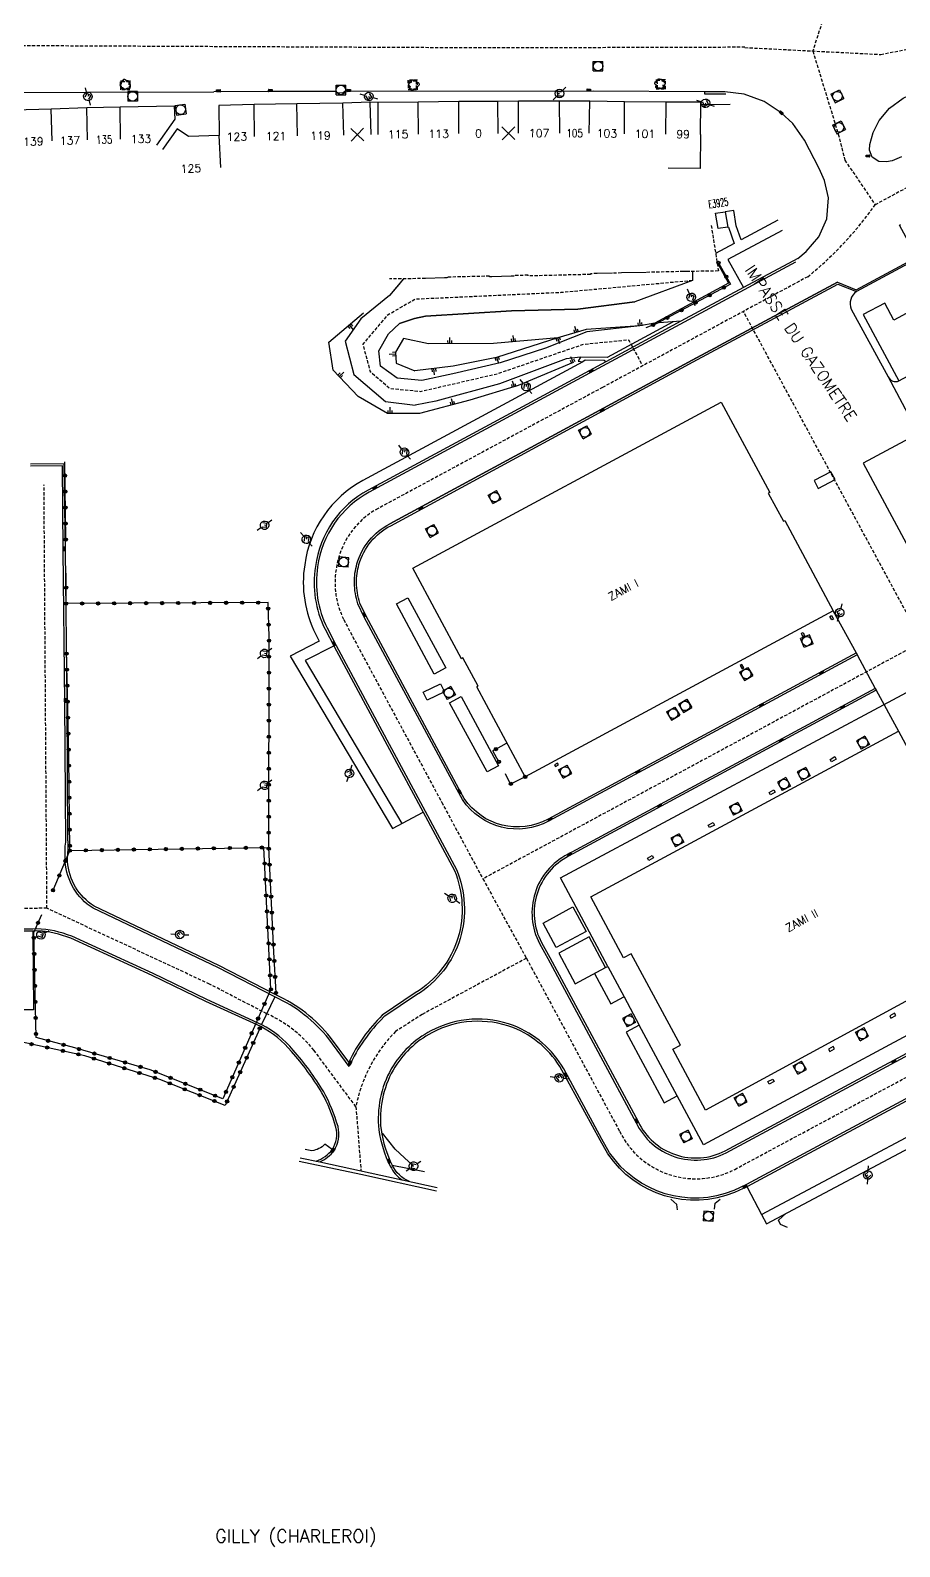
# Model space of a CAD drawing. Header units: millimetres. Extents: x 156998 to 158000, y 123000 to 124000.
# Drawn here: x 157348.8 to 157484.7, y 123262.3 to 123499.2 of the extents above; entities that cross this region are included whole.
import ezdxf
from ezdxf.enums import TextEntityAlignment as Align

# ---------------------------------------------------------------- set-up
doc = ezdxf.new("R2010")
doc.units = ezdxf.units.MM
doc.linetypes.add('DASHED', pattern=[0.75, 0.5, -0.25])
doc.layers.get('0').update_dxf_attribs({"linetype": 'CONTINUOUS'})
for name, color, linetype in [('W0001', 6, 'DASHED'), ('W0008', 7, 'CONTINUOUS'), ('W0100', 7, 'CONTINUOUS'), ('W0112', 1, 'DASHED'), ('W0211', 2, 'CONTINUOUS'), ('W0300', 7, 'CONTINUOUS'), ('W0302', 3, 'CONTINUOUS'), ('W0322', 7, 'CONTINUOUS'), ('W0334', 7, 'CONTINUOUS'), ('W0400', 7, 'CONTINUOUS'), ('W0420', 7, 'CONTINUOUS'), ('W0471', 7, 'CONTINUOUS'), ('W0980', 7, 'CONTINUOUS'), ('W0984', 7, 'CONTINUOUS'), ('W0989', 7, 'CONTINUOUS'), ('W0991', 7, 'CONTINUOUS'), ('W1102', 7, 'CONTINUOUS')]:
    doc.layers.add(name, color=color, linetype=linetype)
doc.styles.get("Standard").update_dxf_attribs({"font": 'romans.shx', "width": 0.85})

# ---------------------------------------------------------------- blocks, each defined once
blk = doc.blocks.new('T400')
for p, q in [((-0.15, 0.3), (0.15, 0.3)), ((-0.15, -0.25), (-0.15, 0.3)), ((-0.15, 0.15), (0.15, 0.15)), ((-0.15, 0), (0.15, 0)), ((0.15, 0.3), (0.15, -0.25)), ((-0.15, -0.15), (0.15, -0.15)), ((-0.15, -0.25), (-0.15, -0.3)), ((-0.15, -0.3), (0.15, -0.3)), ((0.15, -0.3), (0.15, -0.25))]:
    blk.add_line(p, q)
blk = doc.blocks.new('T420')
for p, q in [((0.75, 0.75), (-0.75, 0.75)), ((-0.75, 0.75), (-0.75, -0.75)), ((0.75, 0.75), (0.75, -0.75)), ((0.75, -0.75), (-0.75, -0.75))]:
    blk.add_line(p, q)
blk.add_ellipse((0, 0), major_axis=(-0.53, 0.53), ratio=1, start_param=3.926991, end_param=10.210176)
blk = doc.blocks.new('T471')
for p, q in [((-0.333334, 0.333334), (-0.333334, -0.333334)), ((-0.333334, 0.333334), (0.333334, 0.333334)), ((-0.333334, 0), (0, 0)), ((0.500001, 0.500001), (1.000002, 1.000002)), ((-0.500001, -0.500001), (-1.000002, -1.000002)), ((-0.333334, -0.333334), (0.333334, -0.333334))]:
    blk.add_line(p, q)
blk.add_ellipse((0, 0), major_axis=(0.471405, 0.471405), ratio=1, start_param=5.4977871438, end_param=11.780972451)
blk = doc.blocks.new('t211o')
at = {"color": 0, "linetype": 'Continuous'}
for p, q in [((-0.29, 0.5), (-0.29, 0)), ((0, 1), (0, 0)), ((0.29, 0.5), (0.29, 0))]:
    blk.add_line(p, q, dxfattribs=at)
blk = doc.blocks.new('t322o')
at = {"color": 0, "linetype": 'Continuous'}
for radius in [0.25, 0.15]:
    blk.add_circle((0, 0), radius, dxfattribs=at)
blk = doc.blocks.new('t991o')
at = {"color": 0, "linetype": 'Continuous'}
for p, q in [((-1, 1), (1, -1)), ((-1, -1), (1, 1))]:
    blk.add_line(p, q, dxfattribs=at)
blk = doc.blocks.new('T300')
for p, q in [((-0.8, 0.51), (-0.86, 0.34)), ((-0.86, 0.34), (-0.86, 0.17)), ((-0.86, 0.17), (-0.74, 0.06)), ((-0.69, 0.63), (-0.8, 0.51)), ((-0.8, -0.06), (-0.74, 0.06)), ((-0.74, 0.06), (-0.69, 0.11)), ((-0.57, 0.69), (-0.69, 0.63)), ((-0.46, 0.69), (-0.57, 0.69)), ((-0.29, 0.63), (-0.46, 0.69)), ((-0.29, 0.63), (-0.17, 0.74)), ((-0.23, 0.57), (-0.29, 0.63)), ((-0.17, 0.74), (-0.06, 0.8)), ((-0.06, 0.8), (0.06, 0.8)), ((0.06, 0.8), (0.23, 0.74)), ((0.23, 0.74), (0.34, 0.63)), ((0.34, 0.63), (0.4, 0.51)), ((0.46, 0.46), (0.34, 0.46)), ((0.4, 0.51), (0.4, 0.46)), ((0.57, 0.4), (0.46, 0.46)), ((0.57, 0.4), (0.69, 0.29)), ((0.69, 0.29), (0.74, 0.17)), ((0.74, 0.06), (0.69, -0.17)), ((0.74, 0.17), (0.74, 0.06)), ((-0.8, -0.17), (-0.8, -0.06)), ((-0.8, -0.23), (-0.8, -0.17)), ((-0.74, -0.34), (-0.8, -0.23)), ((-0.69, -0.4), (-0.74, -0.34)), ((-0.51, -0.46), (-0.69, -0.4)), ((-0.4, -0.46), (-0.51, -0.46)), ((-0.4, -0.46), (-0.34, -0.46)), ((-0.34, -0.46), (-0.34, -0.4)), ((-0.34, -0.51), (-0.34, -0.46)), ((-0.29, -0.63), (-0.34, -0.51)), ((-0.17, -0.74), (-0.29, -0.63)), ((-0.06, -0.8), (-0.17, -0.74)), ((0.06, -0.8), (-0.06, -0.8)), ((0.17, -0.74), (0.06, -0.8)), ((0.23, -0.69), (0.17, -0.74)), ((0.29, -0.46), (0.23, -0.46)), ((0.29, -0.63), (0.23, -0.69)), ((0.46, -0.4), (0.29, -0.46)), ((0.34, -0.51), (0.29, -0.63)), ((0.34, -0.51), (0.34, -0.46)), ((0.57, -0.34), (0.46, -0.4)), ((0.63, -0.29), (0.57, -0.34)), ((0.69, -0.17), (0.63, -0.29))]:
    blk.add_line(p, q)

msp = doc.modelspace()

# ---------------------------------------------------------------- linework, layer by layer
at = {"layer": 'W0001'}
for points in [[(157454.17, 123521.81), (157460.7, 123519.12), (157470.04, 123515.18), (157472.1, 123513.61), (157473.44, 123511.88), (157474.49, 123508.59), (157474.14, 123505.52), (157471.07, 123495.97)], [(157460.47, 123496.55), (157421.54, 123496.44), (157299.61, 123497), (157270.7, 123496.91), (157231.53, 123493.01), (157121.13, 123493.78), (157081.47, 123495.98)], [(157460.45, 123496.51), (157481.68, 123495.43), (157491.12, 123497.27), (157506.04, 123497.23)], [(157471.07, 123495.97), (157475.05, 123483), (157476.08, 123478.93), (157480.81, 123471.95)], [(157488.18, 123403.68), (157419.51, 123366.65)]]:
    msp.add_lwpolyline(points, dxfattribs=at)
at = {"layer": 'W0001', "flags": 128}
for points in [[(157528.15, 123497.34), (157480.81, 123471.95)], [(157452.27, 123460.1), (157431.7, 123458.22), (157408.91, 123457.18), (157404.53, 123454.65), (157400.74, 123450.17), (157401.89, 123445.91), (157405, 123443.26), (157409.83, 123442.8), (157421.8, 123445.57), (157435.26, 123450.17), (157442.28, 123450.86), (157444.48, 123446.79)], [(157503.18, 123375.98), (157460.23, 123455.29)], [(157351.38, 123362.06), (157350.92, 123428.22)], [(157399.67, 123331.05), (157400.46, 123321.04)]]:
    msp.add_lwpolyline(points, dxfattribs=at)
at = {"layer": 'W0001'}
for points in [[(157480.81, 123471.95, -0.069839), (157470.29, 123460.71), (157438.22, 123443.42), (157403.13, 123424.51, 0.240092), (157396.57, 123414.99, 0.155676), (157397.76, 123407.16), (157399.15, 123404.49), (157413.07, 123378.62), (157419.51, 123366.65), (157426.31, 123354.25), (157427.08, 123352.83), (157440.87, 123327.23, 0.420519), (157458.88, 123321.27), (157512.18, 123349.88), (157532.8, 123311.35), (157533.97, 123309.16, 0.240605), (157545.37, 123302.02), (157560.65, 123301.03), (157572.33, 123300.34), (157587.84, 123298.35), (157598.99, 123297.68), (157607.5, 123297.19)], [(157426.32, 123354.25), (157410.02, 123345.48), (157405.87, 123342.81, 0.149842), (157399.67, 123331.05), (157393.12, 123339.86, 0.120615), (157385.73, 123345.58), (157376.81, 123350.2), (157351.38, 123362.06), (157208.83, 123360.5), (157207.46, 123372.94), (157206.91, 123427.62), (157190.89, 123427.48), (157167.12, 123427.31)]]:
    msp.add_lwpolyline(points, format="xyb", dxfattribs=at)
at = {"layer": 'W0008'}
for points in [[(157181.09, 123429.37), (157181.02, 123451.35), (157180.25, 123483.86, -0.050253), (157180.4, 123485.78), (157180.92, 123485.67, -0.20265), (157182.94, 123488.71, -0.079128), (157183.74, 123488.89), (157193.91, 123488.97), (157196.34, 123490.87), (157199.4, 123490.91), (157201.18, 123489.04), (157228.83, 123489.11), (157234.14, 123489.14), (157299.63, 123489.3), (157338.12, 123489.48), (157377.47, 123489.58)], [(157478.03, 123401.63), (157429.85, 123375.69, -0.390352), (157416.33, 123379.03), (157415.48, 123380.57), (157400.96, 123407.52), (157399.99, 123409.62, -0.074917), (157399.43, 123412.91, -0.072747), (157399.83, 123415.85, -0.208249), (157404.97, 123422.11), (157452.23, 123447.66), (157474.92, 123459.87), (157477.85, 123458.68), (157487.32, 123463.78), (157486.32, 123465.59), (157484.62, 123468.78), (157484.77, 123468.86)], [(157468.37, 123462.99), (157436.84, 123445.99), (157401.75, 123427.07, 0.239483), (157393.69, 123415.41, 0.155605), (157395.16, 123405.84), (157396.58, 123403.12), (157410.5, 123377.24), (157415.39, 123368.1, -0.171197), (157415.96, 123357.31, -0.180093), (157409.15, 123348.53), (157404.01, 123345.07, 0.0928), (157398.62, 123337.35), (157395.43, 123341.64, 0.120166), (157386.99, 123348.21), (157378.11, 123352.81), (157358.59, 123362.07, -0.24137), (157354.25, 123369.33), (157354.23, 123371.73), (157354.35, 123372.38), (157354.18, 123394.2), (157353.92, 123417.92), (157353.81, 123431.17), (157348.81, 123431.12)], [(157480.82, 123396.4), (157432.75, 123370.47, 0.416407), (157428.36, 123356.57), (157429.65, 123354.22), (157443.46, 123328.56, 0.421405), (157457.52, 123323.85), (157513.37, 123353.83)], [(157349.18, 123358.78), (157345.08, 123358.78), (157330.11, 123358.63), (157312.91, 123358.33), (157298.53, 123358.31), (157297.92, 123358.48), (157289.33, 123358.39), (157269.2, 123358.18), (157266.68, 123357.95), (157253.52, 123357.94), (157253.14, 123357.74), (157205.75, 123357.21), (157205.4, 123363.36, 0.42402), (157198.62, 123369.58), (157185.91, 123369.45, 0.231692), (157180.37, 123366.33)], [(157394.03, 123322.44, 0.112108), (157396.26, 123324.18, 0.203773), (157396.87, 123327.94, 0.057683), (157394.63, 123333.4, 0.045656), (157389.85, 123339.9, 0.102127), (157384.96, 123343.86), (157376.36, 123347.81), (157367.99, 123351.85), (157355.27, 123357.68, 0.085201), (157349.78, 123358.86), (157349.18, 123358.78)], [(157607.41, 123295.27), (157598.88, 123295.76), (157578.77, 123296.97), (157558.9, 123298.14), (157545.49, 123298.95, -0.264881), (157530.95, 123308.38), (157516.66, 123335.17, 0.168634), (157510.55, 123340.71, 0.217914), (157500.08, 123340.05), (157486.19, 123332.59), (157460.7, 123318.91), (157458.73, 123317.96, -0.354688), (157439.32, 123323.87), (157438.12, 123325.98), (157432.14, 123336.95, 0.172126), (157424.32, 123343.72, 0.215736), (157411.38, 123342.9, 0.140199), (157405.19, 123336.96, 0.156378), (157403.25, 123327.46, 0.080887), (157405.04, 123321.76, 0.138552), (157406.89, 123319.63, 0.138552)]]:
    msp.add_lwpolyline(points, format="xyb", dxfattribs=at)
for points in [[(157484.93, 123479.46), (157483.5, 123478.83), (157482.6, 123478.64), (157481.4, 123478.7), (157480.34, 123479.4), (157479.92, 123480.47), (157480, 123481.35), (157480.51, 123483.24), (157481.45, 123485.1), (157483.07, 123487.03), (157485.22, 123488.58), (157488.76, 123490.29), (157490.67, 123491.06), (157491.94, 123491.3), (157503.27, 123491.36), (157503.93, 123491.08), (157504.14, 123490.55), (157503.94, 123489.96), (157503.48, 123489.56)], [(157457.47, 123489.25), (157454.18, 123489.23), (157454.18, 123489.58), (157436.73, 123489.7), (157397.92, 123489.62), (157397.69, 123489.43), (157396.93, 123489.4), (157396.49, 123489.63), (157385.78, 123489.62), (157377.47, 123489.58)], [(157457.35, 123489.6), (157454.18, 123489.58)], [(157468.75, 123463.57), (157470.06, 123464.65), (157472.02, 123466.96), (157473.24, 123469.74), (157473.53, 123473.05), (157472.92, 123475.76), (157472.05, 123477.6), (157469.79, 123482.06), (157467.93, 123484.64), (157466.14, 123486.3), (157463.46, 123488.09), (157460.36, 123489.21), (157457.34, 123489.58)], [(157407.12, 123460.39), (157404.91, 123457.75), (157400.45, 123454.13), (157397.99, 123450.66), (157399.33, 123445.45), (157404.28, 123441.2), (157408.93, 123440.64)], [(157406.61, 123459.78), (157404.91, 123457.75), (157400.45, 123454.13)], [(157446.4, 123453.45), (157444.05, 123453.02), (157435.77, 123452.12), (157429.28, 123449.56), (157422.22, 123447.28), (157414.83, 123445.54), (157409.98, 123444.49), (157406.12, 123444.85), (157403.49, 123446.76), (157403.23, 123449.15), (157404.74, 123451.79), (157406.49, 123453.41), (157408.84, 123454.18), (157410.56, 123454.54), (157423.96, 123455.39), (157434.36, 123455.65), (157443.26, 123456.78)], [(157443.26, 123456.78), (157434.36, 123455.65), (157423.96, 123455.39), (157410.56, 123454.54), (157408.84, 123454.18), (157406.49, 123453.41)], [(157434.79, 123448.16), (157432.52, 123447.86), (157422.12, 123443.96), (157412.14, 123441.26), (157408.93, 123440.64)], [(157434.79, 123448.16), (157432.52, 123447.86), (157422.12, 123443.96), (157412.14, 123441.26)], [(157390.81, 123322.54), (157400.44, 123320.53), (157412.24, 123317.93)]]:
    msp.add_lwpolyline(points, dxfattribs=at)
msp.add_lwpolyline([(157448.97, 123317.2), (157448.97, 123317.2)], close=True, dxfattribs=at)
at = {"layer": 'W0100'}
for points in [[(157368.53, 123481.25), (157371.43, 123485.32), (157371.31, 123487.35), (157362.8, 123487.18), (157357.63, 123487.08), (157352.05, 123486.9), (157346.2, 123486.75), (157341.36, 123486.68), (157336.51, 123486.57), (157331.67, 123486.43), (157325.73, 123486.33), (157320.34, 123486.28), (157308.25, 123486.24), (157295.67, 123486.13), (157291.25, 123486.12), (157285.54, 123486.1), (157279.69, 123486.07), (157270.85, 123486.09), (157265.37, 123486.14), (157255.33, 123486.1), (157249.82, 123486.07), (157249.85, 123481.07)], [(157402.06, 123482.95), (157401.92, 123487.95), (157397.63, 123487.83), (157390.45, 123487.69), (157383.76, 123487.62), (157378.25, 123487.47), (157378.32, 123482.76), (157373.48, 123482.59), (157371.75, 123483.83), (157369.45, 123480.6)], [(157453.53, 123482.95), (157453.57, 123487.95), (157448.13, 123488), (157441.66, 123488.04), (157436.23, 123488.14), (157431.5, 123488.12), (157425.1, 123488.15), (157421.83, 123488.1), (157415.73, 123488.07), (157409.38, 123487.98), (157403.07, 123487.93), (157403.11, 123482.93)], [(157453.53, 123482.95), (157453.47, 123477.62), (157448.47, 123477.67)], [(157445.03, 123461.39), (157441.15, 123461.29)]]:
    msp.add_lwpolyline(points, dxfattribs=at)
for points in [[(157457.38, 123470.86), (157457.8, 123468.44), (157456.29, 123468.22), (157455.86, 123470.63)], [(157418.75, 123396.76), (157416.39, 123401.15), (157416.18, 123401.03), (157408.55, 123415.17), (157456.77, 123441.11), (157464.35, 123427), (157464.12, 123426.88), (157466.47, 123422.5), (157466.7, 123422.63), (157474.28, 123408.53), (157426.13, 123382.58), (157418.54, 123396.65)], [(157450.38, 123340.68), (157442.69, 123354.94), (157441.5, 123354.3), (157436.39, 123363.84), (157484.44, 123389.73), (157489.57, 123380.25), (157488.32, 123379.57), (157496.03, 123365.31), (157497.27, 123365.98), (157502.33, 123356.61), (157454.31, 123330.54), (157449.19, 123340.04)], [(157428.91, 123359.73), (157433.57, 123362.26), (157435.63, 123358.4), (157430.99, 123355.91)], [(157436.14, 123357.58), (157431.37, 123355.02), (157433.92, 123350.24), (157438.7, 123352.8)], [(157447.76, 123345.54), (157447.76, 123345.54)]]:
    msp.add_lwpolyline(points, close=True, dxfattribs=at)
at = {"layer": 'W0112'}
for points in [[(157364.36, 123489.92), (157362.91, 123489.89), (157362.9, 123491.33), (157364.35, 123491.36)], [(157364.21, 123490.06), (157363.06, 123490.05), (157363.05, 123491.19), (157364.2, 123491.2)], [(157409.31, 123489.91), (157409.27, 123491.39), (157407.79, 123491.43), (157407.83, 123489.95)], [(157409.15, 123490.06), (157409.12, 123491.25), (157407.94, 123491.28), (157407.97, 123490.1)], [(157448.06, 123490.03), (157448.06, 123491.46), (157446.57, 123491.51), (157446.58, 123490.08)], [(157447.91, 123490.18), (157447.91, 123491.31), (157446.72, 123491.36), (157446.73, 123490.22)]]:
    msp.add_lwpolyline(points, close=True, dxfattribs=at)
for points in [[(157455.2, 123468.72), (157456.32, 123461.61), (157451.85, 123461.52)], [(157410.53, 123460.42), (157404.9, 123460.37)], [(157420.93, 123460.7), (157420.54, 123460.69), (157420.54, 123460.79), (157413.93, 123460.64), (157413.92, 123460.53), (157413.53, 123460.52)], [(157437.36, 123461.2), (157436.34, 123461.17), (157436.33, 123461.06), (157426.57, 123460.83), (157426.58, 123460.94), (157424.35, 123460.89), (157424.34, 123460.77), (157423.95, 123460.77)], [(157441.15, 123461.29), (157439.77, 123461.26)], [(157450.86, 123461.52), (157445.03, 123461.39)]]:
    msp.add_lwpolyline(points, dxfattribs=at)
at = {"layer": 'W0211'}
for points in [[(157433.62, 123447.33), (157425.05, 123443.69), (157417.45, 123441.42), (157409.61, 123439.34), (157404.58, 123439.33), (157400.01, 123441.98), (157396.11, 123446.09), (157395.41, 123450.46), (157400.85, 123455.07)], [(157444.05, 123453.02), (157435.67, 123452.47), (157431.22, 123451.16), (157421.16, 123450.26), (157411, 123450.21), (157407.11, 123451.05), (157405.86, 123448.93), (157405.97, 123447.21), (157408.88, 123446.01)], [(157431.22, 123451.16), (157421.65, 123448.1), (157414.89, 123446.71), (157408.88, 123446.01)]]:
    msp.add_lwpolyline(points, dxfattribs=at)
at = {"layer": 'W0302'}
for points in [[(157408.67, 123321.77), (157405.81, 123324.42), (157403.8, 123326.92)], [(157449.91, 123314.97), (157449.81, 123315.8), (157448.91, 123316.62)], [(157455.73, 123315.07), (157455.83, 123315.99), (157456.57, 123316.59)], [(157467.12, 123312.2), (157466, 123312.66), (157465.72, 123313.34), (157466.84, 123314.35)]]:
    msp.add_lwpolyline(points, dxfattribs=at)
at = {"layer": 'W0322'}
for points in [[(157456.33, 123462.87), (157458.22, 123459.55), (157446.59, 123453.37), (157444.98, 123452.73)], [(157456.33, 123462.87), (157458.22, 123459.55), (157446.59, 123453.37), (157444.98, 123452.73)], [(157354.32, 123419.65), (157354.19, 123431.78)], [(157354.38, 123409.64), (157354.37, 123414.39)], [(157352.33, 123364.87), (157354.97, 123371.06), (157354.8, 123385.66), (157354.45, 123402.35)], [(157422.01, 123384.94), (157421.06, 123386.65), (157423.21, 123387.84)], [(157426.13, 123382.58), (157423.81, 123381.46), (157423.02, 123383.06)], [(157354.97, 123371.06), (157386.04, 123371.56)], [(157384.64, 123343.29), (157379.26, 123331.27), (157369, 123335.33), (157357.3, 123339.02), (157345.36, 123341.61), (157321.09, 123345.14), (157302.85, 123347.8), (157290.74, 123349.5), (157290.74, 123349.5), (157278.58, 123350.95), (157269.43, 123351.6), (157263.27, 123351.58), (157250.99, 123351.79), (157241.74, 123352), (157229.5, 123351.82), (157202, 123349.85), (157192.34, 123351.63), (157185.91, 123359.17), (157185.92, 123368.48)], [(157386.39, 123349.4), (157378.89, 123332.3), (157367.49, 123336.84), (157355.73, 123340.25), (157349.7, 123341.86), (157349.31, 123358.29), (157350.56, 123361.07)], [(157387.18, 123348.84), (157386.84, 123355.18)]]:
    msp.add_lwpolyline(points, dxfattribs=at)
at = {"layer": 'W0322', "flags": 128}
for points in [[(157386.84, 123355.18), (157386.04, 123371.56), (157386.09, 123404.42), (157385.93, 123409.81), (157354.38, 123409.64)], [(157386.39, 123349.4), (157385.28, 123371.54)]]:
    msp.add_lwpolyline(points, dxfattribs=at)
at = {"layer": 'W0334'}
for points in [[(157403.07, 123487.93), (157401.92, 123487.95)], [(157458.16, 123487.61), (157453.57, 123487.57)], [(157465.63, 123469.55), (157459.89, 123466.45), (157459.07, 123468.65), (157458.75, 123471.06), (157457.38, 123470.86)], [(157466.3, 123467.95), (157457.79, 123463.42), (157460.25, 123459.04), (157450.45, 123453.74), (157446.4, 123453.45)], [(157457.8, 123468.44), (157457.88, 123468.45), (157458.77, 123465.88), (157455.89, 123464.34)], [(157456.1, 123463.02), (157457.9, 123459.69), (157446.4, 123453.45)], [(157474.92, 123459.87), (157452.23, 123447.66), (157404.97, 123422.11)], [(157413.53, 123460.52), (157410.53, 123460.42)], [(157423.95, 123460.77), (157420.93, 123460.7)], [(157439.77, 123461.26), (157437.36, 123461.2)], [(157452.26, 123461.45), (157452.27, 123460.1), (157443.26, 123456.78)], [(157484.53, 123444.43), (157490.45, 123447.63), (157486.33, 123455.31), (157483.72, 123453.94), (157482.32, 123456.58), (157478.94, 123454.79), (157484.53, 123444.43)], [(157449.27, 123453.66), (157438.93, 123448.07)], [(157438.93, 123448.07), (157434.79, 123448.16), (157434.41, 123447.51), (157435.11, 123447.4)], [(157487.58, 123436.23), (157478.94, 123431.58), (157493.12, 123405.24), (157502.64, 123387.6), (157513.67, 123393.54), (157536.24, 123405.72), (157542.89, 123409.26), (157540.04, 123414.51)], [(157354.65, 123372.61), (157354.54, 123394.2), (157354.28, 123417.92), (157354.05, 123431.47), (157348.81, 123431.42)], [(157393.93, 123403.77), (157389.39, 123401.46), (157405.38, 123374.5), (157410.18, 123377.07)], [(157396.27, 123403.05), (157391.76, 123400.77), (157406.87, 123375.29)], [(157439.02, 123352.97), (157431.64, 123366.82), (157486.48, 123396.18), (157508.94, 123354.69), (157504.57, 123352.29), (157453.98, 123325.1), (157449.88, 123332.76), (157443.93, 123343.77)], [(157480.98, 123396.11), (157432.91, 123370.18)], [(157480.98, 123396.11), (157432.91, 123370.18)], [(157354.65, 123372.61), (157354.65, 123370.93)], [(157349.18, 123358.47), (157349.28, 123346.21), (157345.14, 123346.21), (157330.29, 123346.06), (157329.66, 123346.05), (157329.45, 123358.31)], [(157436.96, 123351.87), (157439.51, 123347.12), (157441.55, 123348.22)], [(157438.7, 123352.8), (157439.02, 123352.97), (157441.6, 123348.22), (157443.93, 123343.77)], [(157443.92, 123343.81), (157441.91, 123342.7), (157447.82, 123331.66), (157449.88, 123332.76)], [(157460.83, 123318.48), (157463.03, 123314.21), (157502.61, 123335.28), (157500.22, 123339.65)], [(157463.03, 123314.21), (157463.82, 123312.75), (157489.51, 123326.4), (157503.4, 123333.86), (157508.08, 123336.28), (157510.47, 123331.83), (157527.15, 123300.59), (157530.24, 123300.14), (157530.39, 123301.08), (157527.17, 123307.11)], [(157390.93, 123323.09), (157394.03, 123322.44)], [(157394.03, 123322.44), (157406.89, 123319.63)], [(157406.89, 123319.63), (157412.35, 123318.43)]]:
    msp.add_lwpolyline(points, dxfattribs=at)
for points in [[(157487.76, 123467.53), (157489.42, 123464.57), (157477.89, 123458.38, 0.352467), (157477.06, 123455.64), (157482.86, 123445.06), (157485.92, 123439.31), (157501.82, 123409.89), (157504.08, 123411.12), (157507.16, 123405.58), (157506.63, 123405.27), (157507.21, 123404.12), (157507.79, 123404.42), (157513.68, 123393.55)], [(157477.88, 123401.93), (157429.69, 123375.98, -0.390012), (157416.61, 123379.21), (157415.77, 123380.73), (157401.25, 123407.66), (157400.29, 123409.74, -0.074456), (157399.76, 123412.92, -0.072731), (157400.15, 123415.76, -0.208259), (157405.12, 123421.82), (157452.36, 123447.41), (157474.96, 123459.57), (157477.89, 123458.38)], [(157450.45, 123453.74), (157438.74, 123447.42), (157401.58, 123427.39, 0.239419), (157393.33, 123415.46, 0.155601), (157394.84, 123405.67), (157396.26, 123402.96), (157410.18, 123377.07), (157415.07, 123367.95, -0.170859), (157415.62, 123357.41, -0.180154), (157408.95, 123348.83), (157403.78, 123345.35, 0.08726), (157398.55, 123338.04), (157395.71, 123341.85, 0.120117), (157387.15, 123348.53), (157378.27, 123353.13), (157358.76, 123362.39, -0.240468), (157354.61, 123369.35), (157354.65, 123370.93)], [(157438.74, 123447.42), (157438.49, 123447.62), (157435.52, 123447.66), (157435.11, 123447.4), (157400.77, 123428.87, 0.239173), (157391.66, 123415.71, 0.155593), (157393.34, 123404.91), (157393.93, 123403.77)], [(157432.9, 123370.17, 0.416326), (157428.66, 123356.73), (157429.95, 123354.38), (157443.76, 123328.72, 0.421532), (157457.36, 123324.15), (157513.49, 123354.32)], [(157349.18, 123358.47), (157345.08, 123358.47), (157330.12, 123358.32), (157312.91, 123358.02), (157298.49, 123358), (157297.87, 123358.17), (157289.34, 123358.08), (157269.22, 123357.87), (157266.69, 123357.64), (157253.6, 123357.63), (157253.22, 123357.43), (157205.46, 123356.89), (157205.09, 123363.34, 0.424611), (157198.63, 123369.27), (157185.92, 123369.14, 0.249951), (157180.37, 123365.74, 0.231417)], [(157393.46, 123322.56, 0.130843), (157395.99, 123324.38, 0.202308), (157396.54, 123327.85, 0.057566), (157394.34, 123333.24, 0.045656), (157389.6, 123339.68, 0.102107), (157384.82, 123343.56), (157384.82, 123343.56), (157376.22, 123347.51), (157367.85, 123351.55), (157355.13, 123357.37, 0.084636), (157349.79, 123358.52), (157349.18, 123358.47)], [(157607.4, 123294.93), (157598.86, 123295.42), (157578.75, 123296.63), (157558.88, 123297.81), (157545.47, 123298.62, -0.264842), (157530.65, 123308.23), (157516.37, 123335.01, 0.168472), (157510.43, 123340.4, 0.217782), (157500.24, 123339.76), (157486.35, 123332.3), (157460.85, 123318.61), (157458.86, 123317.65, -0.355092), (157439.04, 123323.69), (157437.83, 123325.82), (157431.85, 123336.78, 0.172046), (157424.2, 123343.41, 0.215709), (157411.54, 123342.61, 0.140162), (157405.48, 123336.79, 0.156393), (157403.59, 123327.49, 0.080946), (157405.35, 123321.9)], [(157395.97, 123324.36), (157394.81, 123325.18, -0.16126), (157392.79, 123324.17), (157391.73, 123324.36)], [(157408.03, 123319.38, -0.185373), (157405.35, 123321.9), (157410.4, 123320.94)]]:
    msp.add_lwpolyline(points, format="xyb", dxfattribs=at)
at = {"layer": 'W0334', "flags": 128}
for points in [[(157468.75, 123463.57), (157460.25, 123459.04)], [(157451.85, 123461.52), (157450.86, 123461.52)], [(157477.88, 123401.91), (157474.28, 123408.53)], [(157477.88, 123401.91), (157478.03, 123401.63), (157480.82, 123396.4), (157480.98, 123396.11)], [(157480.98, 123396.11), (157484.44, 123389.73)], [(157386.99, 123348.21), (157384.92, 123343.88)]]:
    msp.add_lwpolyline(points, dxfattribs=at)
msp.add_lwpolyline([(157482.86, 123445.06, 0.405407), (157484.53, 123444.43)], format="xyb", dxfattribs=at)
at = {"layer": 'W0334'}
for points in [[(157471.91, 123427.63), (157474.55, 123429.02), (157473.91, 123430.23), (157471.27, 123428.85)], [(157407.8, 123410.56), (157413.7, 123399.59), (157411.92, 123398.63), (157405.99, 123409.59)], [(157474.02, 123407.77), (157474.31, 123407.22), (157474.04, 123407.09), (157473.76, 123407.63)], [(157469.52, 123404.48), (157469.29, 123405.04), (157469.56, 123405.15), (157469.79, 123404.6)], [(157459.74, 123399.96), (157460.04, 123399.45), (157460.3, 123399.6), (157460, 123400.11)], [(157412.91, 123397.11), (157413.51, 123395.85), (157410.78, 123394.56), (157410.19, 123395.82)], [(157421.96, 123384.33), (157420.19, 123383.38), (157414.3, 123394.15), (157416.12, 123395.13)], [(157430.84, 123384.18), (157431.32, 123384.45), (157431.16, 123384.74), (157430.68, 123384.47)], [(157474.73, 123385.37), (157473.98, 123384.94), (157473.77, 123385.31), (157474.52, 123385.74)], [(157465.21, 123380.2), (157464.45, 123379.79), (157464.25, 123380.16), (157465, 123380.57)], [(157455.7, 123375.05), (157454.93, 123374.67), (157454.74, 123375.05), (157455.5, 123375.43)], [(157446.19, 123369.93), (157445.43, 123369.52), (157445.22, 123369.9), (157445.99, 123370.31)], [(157483.29, 123344.88), (157484.04, 123345.29), (157483.84, 123345.65), (157483.09, 123345.24)], [(157473.72, 123339.69), (157474.48, 123340.12), (157474.27, 123340.48), (157473.52, 123340.05)]]:
    msp.add_lwpolyline(points, close=True, dxfattribs=at)
at = {"layer": 'W0334', "flags": 128}
msp.add_lwpolyline([(157465.02, 123335.01), (157464.27, 123334.6), (157464.07, 123334.97), (157464.83, 123335.37)], close=True, dxfattribs=at)
at = {"layer": 'W1102'}
for p, q in [((157352.19, 123481.91), (157352.05, 123486.9)), ((157362.9, 123482.18), (157362.8, 123487.18)), ((157383.81, 123482.62), (157383.76, 123487.62)), ((157390.54, 123482.7), (157390.45, 123487.69)), ((157397.77, 123482.83), (157397.63, 123487.83)), ((157409.46, 123482.98), (157409.38, 123487.98)), ((157415.75, 123483.07), (157415.73, 123488.07)), ((157421.9, 123483.1), (157421.83, 123488.1)), ((157425.08, 123483.15), (157425.1, 123488.15)), ((157431.52, 123483.12), (157431.5, 123488.12)), ((157436.14, 123483.14), (157436.23, 123488.14)), ((157441.63, 123483.04), (157441.66, 123488.04)), ((157448.08, 123483), (157448.13, 123488)), ((157378.55, 123477.77), (157378.32, 123482.76))]:
    msp.add_line(p, q, dxfattribs=at)
msp.add_lwpolyline([(157357.71, 123482.08), (157357.63, 123487.08)], dxfattribs=at)

# ---------------------------------------------------------------- block references
at = {"layer": 'W0211'}
for p, rotation in [((157398.65, 123453.2), 220.287903963518), ((157434.13, 123452.02), 16.37426993004276), ((157444.05, 123453.02), 3.716164764698001), ((157414.3, 123450.23), 0.3250692789657961), ((157424.28, 123450.54), 5.106303944768855), ((157431.22, 123451.16), 197.761684163362), ((157405.88, 123448.67), 93.55085924408716), ((157421.7, 123448.11), 197.761684163362), ((157433.62, 123447.33), 23.04149923338046), ((157397.03, 123445.12), 313.506106040814), ((157411.86, 123446.36), 186.639807993603), ((157424.39, 123443.49), 16.64730300626168), ((157414.79, 123440.71), 14.81929679471617), ((157404.97, 123439.33), 0.1281295253152654)]:
    msp.add_blockref('t211o', p, dxfattribs=dict(at, rotation=rotation))
at = {"layer": 'W0300'}
for p, rotation in [((157363.56, 123490.77), 187.862545637368), ((157408.76, 123490.73), 91.57655005472489), ((157447.2, 123490.9), 90.28373907375745)]:
    msp.add_blockref('T300', p, dxfattribs=dict(at, rotation=rotation))
at = {"layer": 'W0322'}
for p, rotation in [((157456.33, 123462.87), 299.644663478389), ((157457.56, 123460.7), 299.644663478389), ((157454.96, 123457.82), 208.013924939564), ((157457.17, 123459), 208.013924939564), ((157450.55, 123455.47), 208.013924939564), ((157452.76, 123456.65), 208.013924939564), ((157446.11, 123453.18), 201.576954727462), ((157448.34, 123454.3), 208.013924939564), ((157354.21, 123429.65), 90.6356687935965), ((157354.24, 123427.15), 90.6356687935965), ((157354.27, 123424.65), 90.6356687935965), ((157354.29, 123422.15), 90.6356687935965), ((157354.32, 123419.65), 90.6356687935965), ((157354.37, 123412.14), 90.09690958306106), ((157379.38, 123409.78), 180.306356707114), ((157381.88, 123409.79), 180.306356707114), ((157384.38, 123409.8), 180.306356707114), ((157354.38, 123409.64), 90.09690958306106), ((157356.88, 123409.66), 180.306356707114), ((157359.38, 123409.67), 180.306356707114), ((157361.88, 123409.68), 180.306356707114), ((157364.38, 123409.7), 180.306356707114), ((157366.88, 123409.71), 180.306356707114), ((157369.38, 123409.72), 180.306356707114), ((157371.88, 123409.74), 180.306356707114), ((157374.38, 123409.75), 180.306356707114), ((157376.88, 123409.76), 180.306356707114), ((157385.95, 123408.86), 91.71027844485127), ((157386.03, 123406.36), 91.71027844485127), ((157386.09, 123403.86), 89.9198130068179), ((157354.46, 123401.82), 91.21523774894403), ((157386.08, 123401.36), 89.9198130068179), ((157354.51, 123399.32), 91.21523774894403), ((157386.08, 123398.86), 89.9198130068179), ((157354.57, 123396.82), 91.21523774894403), ((157386.07, 123396.36), 89.9198130068179), ((157354.62, 123394.33), 91.21523774894403), ((157386.07, 123393.86), 89.9198130068179), ((157354.67, 123391.83), 91.21523774894403), ((157386.07, 123391.36), 89.9198130068179), ((157354.73, 123389.33), 91.21523774894403), ((157386.06, 123388.86), 89.9198130068179), ((157354.78, 123386.83), 91.21523774894403), ((157386.06, 123386.36), 89.9198130068179), ((157421.54, 123386.92), 28.97727609408066), ((157354.82, 123384.33), 90.66828653006324), ((157386.06, 123383.86), 89.9198130068179), ((157422.01, 123384.94), 119.058679326102), ((157354.85, 123381.83), 90.66828653006324), ((157386.05, 123381.36), 89.9198130068179), ((157423.88, 123381.5), 205.604782041381), ((157426.13, 123382.58), 205.604782041381), ((157354.88, 123379.33), 90.66828653006324), ((157354.91, 123376.83), 90.66828653006324), ((157386.05, 123378.86), 89.9198130068179), ((157354.94, 123374.33), 90.66828653006324), ((157386.05, 123376.36), 89.9198130068179), ((157386.04, 123373.86), 89.9198130068179), ((157354.29, 123369.47), 66.83733930036256), ((157354.96, 123371.83), 90.66828653006324), ((157354.97, 123371.06), 0.9229778064061839), ((157357.47, 123371.1), 0.9229778064061839), ((157359.97, 123371.14), 0.9229778064061839), ((157362.47, 123371.18), 0.9229778064061839), ((157364.97, 123371.22), 0.9229778064061839), ((157367.47, 123371.26), 0.9229778064061839), ((157369.97, 123371.3), 0.9229778064061839), ((157372.47, 123371.34), 0.9229778064061839), ((157374.97, 123371.38), 0.9229778064061839), ((157377.47, 123371.42), 0.9229778064061839), ((157379.97, 123371.46), 0.9229778064061839), ((157382.47, 123371.5), 0.9229778064061839), ((157384.97, 123371.54), 0.9229778064061839), ((157386.05, 123371.36), 92.7795451079991), ((157353.31, 123367.17), 66.83733930036256), ((157385.4, 123369.05), 92.87366899244333), ((157386.17, 123368.87), 92.7795451079991), ((157352.33, 123364.87), 66.83733930036256), ((157385.53, 123366.55), 92.87366899244333), ((157386.29, 123366.37), 92.7795451079991), ((157385.65, 123364.05), 92.87366899244333), ((157386.41, 123363.87), 92.7795451079991), ((157385.78, 123361.56), 92.87366899244333), ((157386.53, 123361.37), 92.7795451079991), ((157349.98, 123359.78), 65.73946430689246), ((157385.9, 123359.06), 92.87366899244333), ((157386.66, 123358.88), 92.7795451079991), ((157349.33, 123357.43), 91.35637141560643), ((157386.03, 123356.56), 92.87366899244333), ((157386.78, 123356.38), 92.7795451079991), ((157349.39, 123354.93), 91.35637141560643), ((157386.15, 123354.07), 92.87366899244333), ((157386.91, 123353.83), 93.116602693219), ((157349.45, 123352.43), 91.35637141560643), ((157386.28, 123351.57), 92.87366899244333), ((157387.04, 123351.33), 93.116602693219), ((157349.51, 123349.93), 91.35637141560643), ((157386.39, 123349.4), 246.323348287803), ((157387.18, 123348.84), 93.116602693219), ((157349.56, 123347.43), 91.35637141560643), ((157385.38, 123347.11), 246.323348287803), ((157349.62, 123344.93), 91.35637141560643), ((157384.38, 123344.82), 246.323348287803), ((157349.68, 123342.43), 91.35637141560643), ((157351.56, 123341.36), 165.009542668274), ((157383.38, 123342.53), 246.323348287803), ((157383.62, 123341.01), 245.910830855582), ((157384.64, 123343.29), 245.910830855582), ((157348.97, 123340.83), 167.728152256027), ((157351.41, 123340.3), 167.728152256027), ((157353.86, 123339.77), 167.728152256027), ((157353.98, 123340.72), 165.009542668274), ((157356.3, 123339.23), 167.728152256027), ((157356.39, 123340.06), 163.819202706083), ((157358.79, 123339.36), 163.819202706083), ((157361.19, 123338.66), 163.819202706083), ((157382.37, 123340.24), 246.323348287803), ((157382.6, 123338.72), 245.910830855582), ((157358.71, 123338.57), 162.486089352084), ((157361.09, 123337.82), 162.486089352084), ((157363.47, 123337.07), 162.486089352084), ((157363.59, 123337.97), 163.819202706083), ((157365.86, 123336.32), 162.486089352084), ((157365.99, 123337.27), 163.819202706083), ((157368.36, 123336.49), 158.312660639546), ((157381.37, 123337.95), 246.323348287803), ((157381.58, 123336.44), 245.910830855582), ((157368.24, 123335.56), 162.486089352084), ((157370.59, 123334.7), 158.434093437066), ((157370.69, 123335.56), 158.312660639546), ((157373.01, 123334.64), 158.312660639546), ((157380.36, 123335.66), 246.323348287803), ((157380.56, 123334.16), 245.910830855582), ((157372.91, 123333.78), 158.434093437066), ((157375.24, 123332.86), 158.434093437066), ((157375.33, 123333.72), 158.312660639546), ((157377.56, 123331.94), 158.434093437066), ((157377.65, 123332.79), 158.312660639546), ((157379.36, 123333.37), 246.323348287803), ((157379.54, 123331.88), 245.910830855582)]:
    msp.add_blockref('t322o', p, dxfattribs=dict(at, rotation=rotation))
at = {"layer": 'W0400'}
for p, rotation in [((157378.18, 123489.75), 90.138147440862), ((157386.3, 123489.79), 270.08020420054), ((157398.53, 123489.78), 270.114847376441), ((157436.05, 123489.87), 270.035838213541), ((157466.14, 123486.3), 47.2176797685332), ((157479.69, 123479.56), 90), ((157436.41, 123446.01), 298.335715014008), ((157438.12, 123439.82), 298.293343124777), ((157438.12, 123439.82), 298.293343124777), ((157402.62, 123427.72), 297.930839274184), ((157409.79, 123424.52), 298.293343124777), ((157354.08, 123418.24), 0.5138529520359647), ((157400.96, 123407.89), 208.3303304138809), ((157396.23, 123403.4), 27.58524125542793), ((157472.45, 123398.86), 118.102302311368), ((157354.29, 123394.55), 0.6263848052449728), ((157463.05, 123393.8), 298.7753848539041), ((157475.75, 123393.51), 115.8949419366465), ((157466.1, 123388.29), 299.4110807054695), ((157443.77, 123383.4), 118.4890198014596), ((157415.83, 123380.28), 208.914809201798), ((157447.12, 123378.07), 298.2123675445104), ((157430, 123375.94), 298.772503259592), ((157430, 123375.94), 298.772503259592), ((157433.01, 123370.49), 298.340256777318), ((157433.01, 123370.49), 298.340256777318), ((157398.74, 123337.88), 331.029870264394), ((157483.74, 123338.14), 118.2182251749176), ((157432.46, 123336), 39.55107052140898), ((157443.49, 123328.84), 28.30026783308501), ((157396.08, 123324.27), 323.7643980035396), ((157404.83, 123322.54), 204.9328708621853), ((157460.51, 123318.56), 115.8481178985848)]:
    msp.add_blockref('T400', p, dxfattribs=dict(at, rotation=rotation))
at = {"layer": 'W0420'}
for p, rotation in [((157437.52, 123493.6), 180.035838213541), ((157397.32, 123489.89), 180.114847376441), ((157364.77, 123488.89), 0.876666007246188), ((157474.92, 123488.9), 116.514416629894), ((157372.28, 123486.8), 98.61897380984786), ((157475.17, 123484.03), 116.514416629894), ((157435.47, 123436.41), 208.293343124777), ((157435.47, 123436.41), 208.293343124777), ((157421.36, 123426.28), 208.293343124777), ((157411.56, 123421.01), 208.293343124777), ((157397.76, 123416.13), 264.7472027106379), ((157470.14, 123403.77), 292.2404375352149), ((157460.66, 123398.66), 120.882021324521), ((157414.2, 123395.7), 28.97727609408077), ((157449.25, 123392.46), 120.882021324521), ((157451.12, 123393.67), 120.882021324521), ((157478.93, 123387.94), 29.32255506400686), ((157432.37, 123383.38), 208.772503259592), ((157469.66, 123383.04), 28.47395446700727), ((157466.58, 123381.45), 28.47395446700727), ((157459.03, 123377.59), 26.58068448357037), ((157449.9, 123372.69), 28.25811078052785), ((157442.37, 123344.53), 28.23197917351087), ((157478.78, 123342.39), 208.739370009587), ((157469.04, 123337.15), 209.496016322431), ((157459.8, 123332.15), 208.165453573264), ((157451.24, 123326.39), 25.84811789858476), ((157454.75, 123313.93), 355.8421510966259)]:
    msp.add_blockref('T420', p, dxfattribs=dict(at, rotation=rotation))
at = {"layer": 'W0471'}
for p, rotation in [((157357.77, 123488.88), 240.943892155571), ((157401.69, 123488.86), 120.5936948279456), ((157431.48, 123489.32), 0.1250826420123729), ((157454.31, 123487.8), 116.514416629894), ((157452.07, 123457.49), 249.686953206879), ((157426.25, 123443.55), 264.7472027106379), ((157407.27, 123433.29), 264.7472027106379), ((157385.39, 123421.89), 171.522623699322), ((157391.93, 123419.69), 264.7472027106379), ((157475.28, 123408.23), 28.31727609392496), ((157385.4, 123401.86), 171.522623699322), ((157398.66, 123383.13), 206.857465125905), ((157385.4, 123381.26), 171.522623699322), ((157414.71, 123363.61), 283.6624761859799), ((157350.44, 123357.89), 161.803872422457), ((157372.13, 123357.95), 313.139888798481), ((157431.44, 123335.57), 309.551070521409), ((157408.67, 123321.77), 349.2490650656749), ((157479.68, 123320.39), 40.62283818991597)]:
    msp.add_blockref('T471', p, dxfattribs=dict(at, rotation=rotation))
at = {"layer": 'W0991'}
for p, rotation in [((157399.9, 123482.89), 271.6084093207033), ((157423.5, 123483.12), 270.8214892421594)]:
    msp.add_blockref('t991o', p, dxfattribs=dict(at, rotation=rotation))

# ---------------------------------------------------------------- texts
at = {"layer": 'W0980'}
msp.add_text('GILLY (CHARLEROI)', height=2, dxfattribs=at).set_placement((157390.28, 123263.85), align=Align.MIDDLE)
at = {"layer": 'W0984', "width": 0.5}
msp.add_text('E3925', height=1.25, rotation=8.4685, dxfattribs=at).set_placement((157456.31, 123472.22), align=Align.MIDDLE)
at = {"layer": 'W0984'}
for s, rotation, p in [('ZAMI I', 28.2601, (157441.45, 123411.79)), ('ZAMI II', 28.3767, (157469.35, 123360.13))]:
    msp.add_text(s, height=1.25, rotation=rotation, dxfattribs=at).set_placement(p, align=Align.MIDDLE)
at = {"layer": 'W0989'}
msp.add_text('IMPASSE DU GAZOMETRE', height=1.75, rotation=304.1593, dxfattribs=at).set_placement((157469.22, 123450.34), align=Align.MIDDLE)
at = {"layer": 'W0991'}
for s, rotation, p in [('115', 0.4327, (157406.27, 123482.95)), ('113', 0.863, (157412.61, 123483.03)), ('0', 0.2461, (157418.83, 123483.09)), ('107', 359.7798, (157428.31, 123483.13)), ('103', 358.9066, (157438.9, 123483.09)), ('101', 359.6971, (157444.84, 123483.02)), ('99', 359.4511, (157450.81, 123482.98)), ('139', 1.5597, (157349.25, 123481.83)), ('137', 1.7848, (157354.98, 123481.99)), ('133', 0.8977, (157366.08, 123482.23)), ('123', 0.8349, (157381.07, 123482.58)), ('121', 0.5975, (157387.19, 123482.66)), ('119', 1.0726, (157394.13, 123482.76)), ('125', 1.9627, (157373.88, 123477.61))]:
    msp.add_text(s, height=1.25, rotation=rotation, dxfattribs=at).set_placement(p, align=Align.MIDDLE)
at = {"layer": 'W0991', "width": 0.8}
for s, rotation, p in [('105', 0.2419, (157433.85, 123483.13)), ('135', 1.1541, (157360.33, 123482.13))]:
    msp.add_text(s, height=1.25, rotation=rotation, dxfattribs=at).set_placement(p, align=Align.MIDDLE)

doc.saveas('drawing.dxf')
